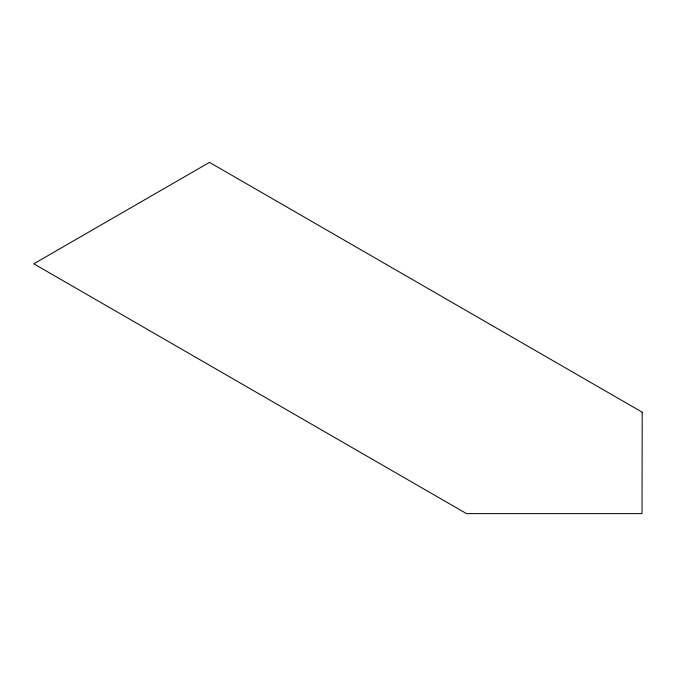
<?xml version="1.0" encoding="UTF-8"?>
<svg xmlns="http://www.w3.org/2000/svg" width="676" height="676" viewBox="0 0 676 676"><rect width="100%" height="100%" fill="white"/><g stroke="black" fill="none" stroke-linecap="round" stroke-linejoin="round"><path stroke-width="1.01" d="M642.2 412.191L642.031 513.625L466.508 513.625L33.8 263.809L209.492 162.375L642.2 412.191"/></g></svg>
